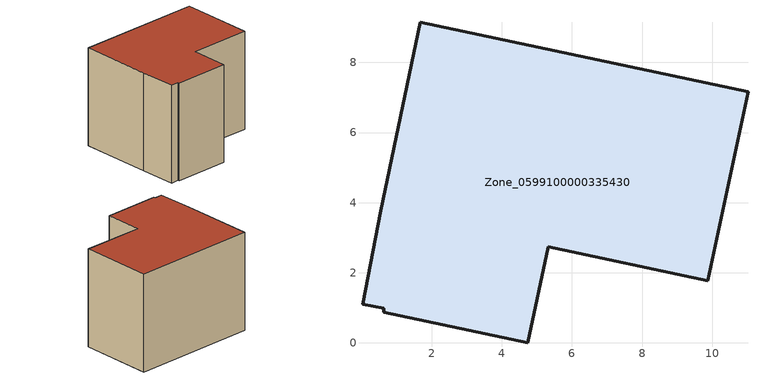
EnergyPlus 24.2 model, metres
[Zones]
Zone_0599100000335430
 floor ground (C_G): 0.02,1.1 0.54,3.77 1.68,9.15 11.03,7.16 9.87,1.77 5.32,2.74 4.73,0 0.62,0.87 0.63,0.99 z0
 wall outside (C_F): 11.03,7.16 1.68,9.15 0.54,3.77 0.02,1.1 0.63,0.99 0.62,0.87 4.73,0 5.32,2.74 9.87,1.77 11.03,7.16 z0:7.44
 roof outside (C_R): 0.54,3.77 0.02,1.1 0.63,0.99 0.62,0.87 4.73,0 5.32,2.74 9.87,1.77 11.03,7.16 1.68,9.15 z7.44
[BUILDING]
Pand.0599100000335430: North Axis=0; Terrain=City; Loads Convergence Tolerance Value=0.04; Temperature Convergence Tolerance Value=0.4; Solar Distribution=FullExterior; Maximum Number of Warmup Days=25; Minimum Number of Warmup Days=1
[Site:Location]
Rotterdam.The.Hague.AP_ZH_NLD Design_Conditions: Latitude=51.96; Longitude=4.45; Time Zone=1; Elevation=-4.5
[SITE:GROUNDTEMPERATURE:BUILDINGSURFACE]
18, 18, 18, 18, 18, 18, 18, 18, 18, 18, 18, 18
[MATERIAL] Thermal Absorptance=0.9; Solar Absorptance=0.7; Visible Absorptance=0.7
Name | Roughness | Thickness | Conductivity | Density | Specific Heat
G.TC.1975-1991 | MediumSmooth | 0.15 | 0.288461 | 540 | 1210
F.TC.1975-1991 | Rough | 0.3 | 0.230769 | 1920 | 840
R.TC.1975-1991 | MediumRough | 0.2 | 0.153846 | 1500 | 1000
[CONSTRUCTION]
C_G: G.TC.1975-1991
C_F: F.TC.1975-1991
C_R: R.TC.1975-1991
[ZONE]
Zone_0599100000335430: Type=1; Multiplier=1; Ceiling Height=Autocalculate; Volume=Autocalculate; Floor Area=autocalculate; Part of Total Floor Area=Yes
[ZONEINFILTRATION:DESIGNFLOWRATE]
Infil_Zone_0599100000335430: Zone or ZoneList or Space or SpaceList=Zone_0599100000335430; Schedule=AlwaysOn; Design Flow Rate Calculation Method=Flow/Area; Flow Rate per Floor Area=0.003; Constant Term Coefficient=1; Temperature Term Coefficient=0; Velocity Term Coefficient=0; Velocity Squared Term Coefficient=0
[HVACTEMPLATE:ZONE:IDEALLOADSAIRSYSTEM]
Zone_0599100000335430: Maximum Heating Supply Air Temperature=50; Minimum Cooling Supply Air Temperature=13; Maximum Heating Supply Air Humidity Ratio=0.0156; Minimum Cooling Supply Air Humidity Ratio=0.0077; Heating Limit=NoLimit; Cooling Limit=NoLimit; Dehumidification Control Type=ConstantSensibleHeatRatio; Cooling Sensible Heat Ratio=0.7; Dehumidification Setpoint=60; Humidification Control Type=None; Humidification Setpoint=30; Outdoor Air Method=None; Outdoor Air Flow Rate per Person=0.00944; Outdoor Air Flow Rate per Zone Floor Area=0; Outdoor Air Flow Rate per Zone=0; Demand Controlled Ventilation Type=None; Outdoor Air Economizer Type=NoEconomizer; Heat Recovery Type=None; Sensible Heat Recovery Effectiveness=0.7; Latent Heat Recovery Effectiveness=0.65
[ZONECONTROL:THERMOSTAT]
ThermostatControl_Zone_0599100000335430: Zone or ZoneList=Zone_0599100000335430; Control Type Schedule=DualSetpointControlType; Control 1=Thermostat_Zone_0599100000335430; Temperature Difference Between Cutout And Setpoint=0
[THERMOSTATSETPOINT:DUALSETPOINT]
Thermostat_Zone_0599100000335430: Heating Setpoint Temperature Schedule=HeatingSetpoint_Zone_0599100000335430; Cooling Setpoint Temperature Schedule=CoolingSetpoint_Zone_0599100000335430
[SCHEDULE:COMPACT]
HeatingSetpoint_Zone_0599100000335430: Through: 12/31, For: AllDays, Until: 24:00, 21
CoolingSetpoint_Zone_0599100000335430: Through: 12/31, For: AllDays, Until: 24:00, 24
DualSetpointControlType: Through: 12/31, For: AllDays, Until: 24:00, 4
AlwaysOn: Through: 12/31, For: AllDays, Until: 24:00, 1
